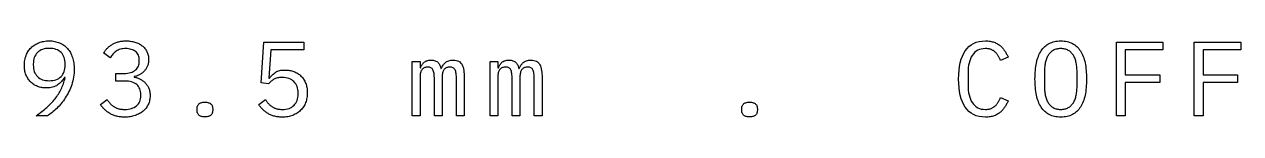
# Model space of a CAD drawing. Header units: metres. Extents: x 0 to 107, y 0 to 94.
# Drawn here: x 29.35 to 54.67, y 16.24 to 17.83 of the extents above; entities that cross this region are included whole.
import ezdxf

# ---------------------------------------------------------------- set-up
doc = ezdxf.new("R2010")
doc.units = ezdxf.units.M
doc.layers.add('ENGRAVE', color=7, linetype='Continuous')

msp = doc.modelspace()

# ---------------------------------------------------------------- linework, layer by layer
at = {"layer": 'ENGRAVE'}
for points in [[(30.256, 16.737), (30.238, 16.704), (30.219, 16.672), (30.199, 16.64), (30.179, 16.61), (30.158, 16.58), (30.136, 16.551), (30.114, 16.523), (30.091, 16.496), (30.068, 16.47), (30.044, 16.445), (30.02, 16.42), (29.996, 16.397), (29.971, 16.375), (29.947, 16.354), (29.923, 16.334), (29.899, 16.315), (29.875, 16.297), (29.851, 16.281), (29.828, 16.265), (29.59, 16.265), (29.621, 16.288), (29.651, 16.31), (29.68, 16.332), (29.708, 16.354), (29.736, 16.376), (29.763, 16.398), (29.788, 16.42), (29.813, 16.441), (29.837, 16.463), (29.861, 16.485), (29.883, 16.507), (29.905, 16.529), (29.927, 16.552), (29.947, 16.574), (29.967, 16.597), (29.986, 16.621), (30.004, 16.644), (30.022, 16.668), (30.039, 16.693), (30.055, 16.717), (30.07, 16.743), (30.085, 16.768), (30.098, 16.794), (30.111, 16.821), (30.124, 16.848), (30.136, 16.876), (30.147, 16.905), (30.158, 16.934), (30.168, 16.965), (30.177, 16.996), (30.186, 17.029), (30.195, 17.062), (30.184, 17.066), (30.169, 17.043), (30.153, 17.021), (30.137, 17), (30.119, 16.98), (30.1, 16.96), (30.08, 16.942), (30.059, 16.925), (30.038, 16.909), (30.015, 16.894), (29.99, 16.881), (29.963, 16.871), (29.935, 16.862), (29.905, 16.855), (29.874, 16.85), (29.84, 16.847), (29.806, 16.846), (29.781, 16.847), (29.756, 16.848), (29.732, 16.851), (29.708, 16.854), (29.686, 16.859), (29.663, 16.865), (29.641, 16.871), (29.62, 16.879), (29.599, 16.888), (29.579, 16.897), (29.56, 16.908), (29.541, 16.919), (29.523, 16.932), (29.506, 16.945), (29.49, 16.959), (29.474, 16.974), (29.46, 16.99), (29.446, 17.006), (29.433, 17.024), (29.421, 17.042), (29.409, 17.061), (29.399, 17.08), (29.389, 17.101), (29.38, 17.122), (29.372, 17.144), (29.365, 17.167), (29.359, 17.191), (29.354, 17.215), (29.351, 17.24), (29.348, 17.266), (29.346, 17.292), (29.346, 17.319), (29.346, 17.347), (29.348, 17.374), (29.351, 17.401), (29.355, 17.427), (29.36, 17.452), (29.366, 17.477), (29.374, 17.501), (29.382, 17.525), (29.392, 17.548), (29.402, 17.57), (29.414, 17.591), (29.426, 17.612), (29.44, 17.631), (29.454, 17.65), (29.47, 17.668), (29.487, 17.685), (29.504, 17.702), (29.522, 17.717), (29.542, 17.732), (29.562, 17.745), (29.583, 17.758), (29.604, 17.769), (29.627, 17.78), (29.65, 17.79), (29.675, 17.799), (29.7, 17.806), (29.725, 17.813), (29.751, 17.818), (29.778, 17.822), (29.806, 17.825), (29.834, 17.827), (29.863, 17.827), (29.893, 17.827), (29.922, 17.825), (29.95, 17.822), (29.978, 17.817), (30.005, 17.811), (30.031, 17.804), (30.056, 17.796), (30.081, 17.787), (30.104, 17.776), (30.127, 17.764), (30.149, 17.751), (30.17, 17.737), (30.19, 17.722), (30.209, 17.706), (30.227, 17.688), (30.244, 17.67), (30.261, 17.651), (30.276, 17.63), (30.29, 17.608), (30.304, 17.586), (30.316, 17.562), (30.328, 17.537), (30.338, 17.511), (30.348, 17.484), (30.356, 17.456), (30.364, 17.428), (30.37, 17.398), (30.375, 17.368), (30.379, 17.336), (30.382, 17.304), (30.384, 17.271), (30.384, 17.238), (30.383, 17.195), (30.381, 17.153), (30.377, 17.112), (30.371, 17.071), (30.364, 17.031), (30.355, 16.992), (30.345, 16.953), (30.332, 16.915), (30.319, 16.878), (30.305, 16.842), (30.29, 16.806), (30.273, 16.771), (30.256, 16.737)], [(31.729, 17.327), (31.735, 17.351), (31.739, 17.378), (31.74, 17.405), (31.74, 17.42), (31.739, 17.45), (31.735, 17.478), (31.729, 17.504), (31.721, 17.528), (31.71, 17.55), (31.696, 17.571), (31.68, 17.589), (31.662, 17.605), (31.642, 17.62), (31.62, 17.632), (31.597, 17.643), (31.572, 17.651), (31.546, 17.658), (31.518, 17.663), (31.489, 17.666), (31.459, 17.667), (31.428, 17.666), (31.4, 17.663), (31.373, 17.659), (31.347, 17.653), (31.323, 17.646), (31.3, 17.636), (31.279, 17.626), (31.259, 17.613), (31.241, 17.599), (31.223, 17.584), (31.206, 17.568), (31.19, 17.55), (31.175, 17.532), (31.161, 17.513), (31.148, 17.492), (31.135, 17.471), (30.997, 17.577), (31.004, 17.588), (31.012, 17.6), (31.02, 17.611), (31.028, 17.622), (31.037, 17.634), (31.047, 17.645), (31.057, 17.657), (31.067, 17.668), (31.078, 17.679), (31.089, 17.69), (31.1, 17.7), (31.112, 17.71), (31.125, 17.72), (31.138, 17.73), (31.151, 17.739), (31.165, 17.748), (31.179, 17.757), (31.194, 17.765), (31.209, 17.773), (31.225, 17.78), (31.242, 17.787), (31.259, 17.794), (31.277, 17.8), (31.295, 17.805), (31.313, 17.811), (31.333, 17.815), (31.353, 17.819), (31.374, 17.822), (31.395, 17.824), (31.417, 17.826), (31.44, 17.827), (31.463, 17.827), (31.488, 17.827), (31.512, 17.826), (31.535, 17.824), (31.559, 17.821), (31.582, 17.817), (31.604, 17.813), (31.626, 17.808), (31.648, 17.802), (31.669, 17.795), (31.689, 17.788), (31.709, 17.78), (31.728, 17.771), (31.746, 17.761), (31.764, 17.751), (31.781, 17.739), (31.797, 17.727), (31.813, 17.715), (31.828, 17.701), (31.841, 17.687), (31.854, 17.672), (31.866, 17.656), (31.878, 17.64), (31.888, 17.623), (31.897, 17.605), (31.906, 17.587), (31.913, 17.568), (31.92, 17.548), (31.925, 17.528), (31.929, 17.507), (31.931, 17.485), (31.933, 17.463), (31.934, 17.44), (31.933, 17.422), (31.932, 17.404), (31.931, 17.386), (31.928, 17.369), (31.925, 17.353), (31.921, 17.337), (31.916, 17.321), (31.911, 17.306), (31.905, 17.291), (31.898, 17.277), (31.891, 17.264), (31.883, 17.25), (31.875, 17.238), (31.866, 17.226), (31.857, 17.214), (31.847, 17.203), (31.836, 17.192), (31.826, 17.181), (31.814, 17.171), (31.803, 17.162), (31.79, 17.153), (31.778, 17.144), (31.765, 17.136), (31.751, 17.128), (31.737, 17.12), (31.723, 17.113), (31.709, 17.107), (31.695, 17.101), (31.68, 17.095), (31.665, 17.09), (31.65, 17.086), (31.635, 17.082), (31.635, 17.073), (31.65, 17.069), (31.666, 17.065), (31.682, 17.061), (31.697, 17.055), (31.713, 17.05), (31.728, 17.044), (31.743, 17.037), (31.758, 17.03), (31.772, 17.022), (31.787, 17.014), (31.8, 17.005), (31.814, 16.996), (31.827, 16.986), (31.839, 16.975), (31.852, 16.964), (31.863, 16.953), (31.875, 16.941), (31.885, 16.928), (31.895, 16.915), (31.905, 16.901), (31.914, 16.886), (31.922, 16.871), (31.93, 16.855), (31.937, 16.838), (31.944, 16.821), (31.949, 16.804), (31.954, 16.786), (31.958, 16.767), (31.961, 16.747), (31.963, 16.727), (31.964, 16.707), (31.965, 16.686), (31.964, 16.661), (31.962, 16.637), (31.959, 16.614), (31.955, 16.591), (31.95, 16.568), (31.943, 16.546), (31.935, 16.525), (31.926, 16.504), (31.916, 16.484), (31.905, 16.464), (31.893, 16.446), (31.88, 16.428), (31.866, 16.41), (31.851, 16.394), (31.835, 16.378), (31.818, 16.363), (31.8, 16.349), (31.782, 16.336), (31.762, 16.323), (31.742, 16.311), (31.72, 16.3), (31.698, 16.29), (31.675, 16.281), (31.651, 16.272), (31.626, 16.264), (31.601, 16.258), (31.575, 16.252), (31.548, 16.247), (31.521, 16.244), (31.492, 16.241), (31.464, 16.239), (31.434, 16.239), (31.409, 16.239), (31.385, 16.24), (31.362, 16.242), (31.339, 16.244), (31.317, 16.248), (31.296, 16.251), (31.275, 16.256), (31.255, 16.261), (31.236, 16.267), (31.217, 16.273), (31.199, 16.28), (31.181, 16.287), (31.164, 16.294), (31.148, 16.303), (31.132, 16.311), (31.116, 16.32), (31.102, 16.33), (31.087, 16.34), (31.073, 16.35), (31.06, 16.36), (31.047, 16.371), (31.034, 16.381), (31.022, 16.393), (31.011, 16.404), (31, 16.416), (30.989, 16.427), (30.978, 16.439), (30.968, 16.451), (30.958, 16.463), (30.949, 16.476), (30.94, 16.488), (30.931, 16.501), (31.069, 16.606), (31.077, 16.595), (31.085, 16.584), (31.093, 16.573), (31.101, 16.562), (31.109, 16.552), (31.117, 16.542), (31.125, 16.532), (31.133, 16.523), (31.141, 16.514), (31.15, 16.505), (31.159, 16.496), (31.168, 16.488), (31.178, 16.48), (31.188, 16.472), (31.198, 16.465), (31.209, 16.458), (31.22, 16.451), (31.231, 16.445), (31.243, 16.439), (31.255, 16.433), (31.267, 16.428), (31.28, 16.423), (31.293, 16.419), (31.307, 16.415), (31.321, 16.411), (31.335, 16.408), (31.35, 16.406), (31.366, 16.403), (31.382, 16.402), (31.399, 16.401), (31.416, 16.4), (31.434, 16.4), (31.474, 16.401), (31.511, 16.404), (31.546, 16.41), (31.578, 16.418), (31.608, 16.429), (31.636, 16.442), (31.661, 16.457), (31.684, 16.474), (31.704, 16.494), (31.722, 16.516), (31.737, 16.539), (31.749, 16.565), (31.759, 16.593), (31.766, 16.622), (31.77, 16.654), (31.771, 16.688), (31.771, 16.705), (31.77, 16.739), (31.766, 16.77), (31.759, 16.799), (31.75, 16.826), (31.738, 16.852), (31.723, 16.875), (31.706, 16.897), (31.686, 16.917), (31.664, 16.934), (31.639, 16.949), (31.611, 16.962), (31.58, 16.973), (31.547, 16.981), (31.512, 16.987), (31.473, 16.99), (31.432, 16.991), (31.25, 16.991), (31.25, 17.15), (31.419, 17.15), (31.458, 17.151), (31.494, 17.154), (31.528, 17.16), (31.559, 17.168), (31.588, 17.178), (31.615, 17.19), (31.639, 17.205), (31.66, 17.221), (31.679, 17.24), (31.695, 17.26), (31.709, 17.281), (31.72, 17.303), (31.729, 17.327)], [(34.58, 17.175), (34.598, 17.186), (34.618, 17.195), (34.64, 17.203), (34.663, 17.209), (34.688, 17.214), (34.715, 17.217), (34.743, 17.219), (34.773, 17.22), (34.798, 17.22), (34.823, 17.218), (34.847, 17.216), (34.87, 17.212), (34.893, 17.208), (34.916, 17.202), (34.938, 17.196), (34.959, 17.188), (34.98, 17.18), (35, 17.17), (35.02, 17.16), (35.038, 17.149), (35.056, 17.137), (35.073, 17.124), (35.09, 17.11), (35.106, 17.095), (35.121, 17.079), (35.135, 17.062), (35.148, 17.045), (35.161, 17.027), (35.172, 17.008), (35.183, 16.988), (35.193, 16.968), (35.202, 16.946), (35.211, 16.924), (35.218, 16.901), (35.224, 16.878), (35.229, 16.853), (35.233, 16.828), (35.235, 16.802), (35.237, 16.775), (35.238, 16.747), (35.237, 16.719), (35.235, 16.692), (35.233, 16.666), (35.229, 16.64), (35.224, 16.614), (35.218, 16.589), (35.211, 16.565), (35.202, 16.541), (35.193, 16.519), (35.183, 16.496), (35.171, 16.475), (35.159, 16.455), (35.145, 16.435), (35.131, 16.416), (35.115, 16.398), (35.099, 16.381), (35.081, 16.365), (35.063, 16.349), (35.044, 16.335), (35.024, 16.321), (35.003, 16.309), (34.981, 16.297), (34.958, 16.286), (34.934, 16.276), (34.909, 16.268), (34.884, 16.26), (34.858, 16.254), (34.831, 16.248), (34.803, 16.244), (34.774, 16.241), (34.744, 16.24), (34.714, 16.239), (34.69, 16.239), (34.667, 16.24), (34.644, 16.242), (34.622, 16.244), (34.601, 16.248), (34.581, 16.251), (34.561, 16.256), (34.541, 16.261), (34.523, 16.267), (34.504, 16.273), (34.487, 16.28), (34.47, 16.287), (34.453, 16.294), (34.437, 16.303), (34.422, 16.311), (34.407, 16.32), (34.393, 16.33), (34.379, 16.34), (34.365, 16.35), (34.352, 16.36), (34.34, 16.371), (34.328, 16.381), (34.316, 16.393), (34.305, 16.404), (34.294, 16.416), (34.283, 16.427), (34.273, 16.439), (34.263, 16.451), (34.253, 16.463), (34.244, 16.476), (34.234, 16.488), (34.226, 16.501), (34.364, 16.606), (34.372, 16.595), (34.38, 16.584), (34.387, 16.573), (34.395, 16.562), (34.403, 16.552), (34.411, 16.542), (34.419, 16.532), (34.427, 16.523), (34.435, 16.514), (34.443, 16.505), (34.452, 16.496), (34.461, 16.488), (34.471, 16.48), (34.48, 16.472), (34.49, 16.465), (34.501, 16.458), (34.511, 16.451), (34.522, 16.445), (34.533, 16.439), (34.545, 16.433), (34.557, 16.428), (34.569, 16.423), (34.582, 16.419), (34.595, 16.415), (34.609, 16.411), (34.623, 16.408), (34.637, 16.406), (34.652, 16.403), (34.668, 16.402), (34.684, 16.401), (34.701, 16.4), (34.718, 16.4), (34.757, 16.401), (34.793, 16.405), (34.827, 16.412), (34.858, 16.421), (34.888, 16.433), (34.915, 16.448), (34.939, 16.465), (34.961, 16.485), (34.981, 16.508), (34.999, 16.532), (35.013, 16.559), (35.025, 16.588), (35.034, 16.618), (35.041, 16.651), (35.045, 16.686), (35.046, 16.723), (35.046, 16.741), (35.045, 16.777), (35.041, 16.812), (35.034, 16.845), (35.025, 16.876), (35.013, 16.905), (34.998, 16.931), (34.98, 16.956), (34.96, 16.978), (34.938, 16.998), (34.913, 17.016), (34.885, 17.03), (34.856, 17.043), (34.824, 17.052), (34.79, 17.059), (34.753, 17.063), (34.714, 17.064), (34.687, 17.063), (34.662, 17.062), (34.638, 17.059), (34.616, 17.055), (34.596, 17.049), (34.577, 17.043), (34.559, 17.035), (34.543, 17.027), (34.528, 17.017), (34.514, 17.007), (34.499, 16.996), (34.485, 16.985), (34.472, 16.973), (34.458, 16.961), (34.445, 16.948), (34.432, 16.934), (34.276, 16.956), (34.331, 17.801), (35.167, 17.801), (35.167, 17.64), (34.481, 17.64), (34.437, 17.053), (34.452, 17.053), (34.467, 17.072), (34.482, 17.089), (34.497, 17.106), (34.513, 17.122), (34.529, 17.137), (34.545, 17.151), (34.562, 17.163), (34.58, 17.175)], [(48.833, 16.693), (48.818, 16.77), (48.808, 16.852), (48.801, 16.94), (48.799, 17.033), (48.801, 17.127), (48.808, 17.214), (48.818, 17.297), (48.833, 17.373), (48.853, 17.444), (48.876, 17.509), (48.904, 17.569), (48.936, 17.623), (48.973, 17.671), (49.014, 17.712), (49.06, 17.747), (49.11, 17.776), (49.165, 17.799), (49.224, 17.815), (49.287, 17.824), (49.356, 17.827), (49.382, 17.827), (49.407, 17.826), (49.431, 17.823), (49.454, 17.82), (49.476, 17.816), (49.498, 17.811), (49.518, 17.805), (49.538, 17.799), (49.557, 17.791), (49.575, 17.783), (49.593, 17.775), (49.61, 17.765), (49.626, 17.755), (49.641, 17.745), (49.656, 17.734), (49.67, 17.722), (49.684, 17.709), (49.697, 17.697), (49.709, 17.684), (49.721, 17.67), (49.732, 17.657), (49.743, 17.642), (49.753, 17.628), (49.763, 17.613), (49.772, 17.598), (49.781, 17.583), (49.789, 17.567), (49.798, 17.552), (49.806, 17.537), (49.814, 17.522), (49.821, 17.506), (49.829, 17.491), (49.67, 17.418), (49.665, 17.431), (49.66, 17.443), (49.654, 17.455), (49.649, 17.467), (49.643, 17.479), (49.637, 17.491), (49.63, 17.503), (49.624, 17.514), (49.617, 17.525), (49.61, 17.536), (49.603, 17.546), (49.595, 17.556), (49.587, 17.566), (49.579, 17.575), (49.57, 17.584), (49.561, 17.593), (49.552, 17.601), (49.542, 17.609), (49.532, 17.617), (49.522, 17.624), (49.511, 17.63), (49.499, 17.636), (49.488, 17.642), (49.475, 17.647), (49.463, 17.652), (49.449, 17.656), (49.435, 17.659), (49.421, 17.662), (49.405, 17.664), (49.389, 17.666), (49.373, 17.666), (49.356, 17.667), (49.311, 17.665), (49.27, 17.658), (49.232, 17.647), (49.196, 17.632), (49.164, 17.613), (49.134, 17.589), (49.108, 17.561), (49.084, 17.528), (49.063, 17.492), (49.045, 17.453), (49.03, 17.411), (49.017, 17.366), (49.007, 17.319), (49, 17.268), (48.996, 17.215), (48.995, 17.159), (48.995, 16.908), (48.996, 16.851), (49, 16.798), (49.007, 16.748), (49.017, 16.7), (49.03, 16.655), (49.045, 16.613), (49.063, 16.574), (49.084, 16.538), (49.108, 16.506), (49.134, 16.478), (49.164, 16.454), (49.196, 16.434), (49.232, 16.419), (49.27, 16.408), (49.311, 16.402), (49.356, 16.4), (49.373, 16.4), (49.389, 16.401), (49.405, 16.402), (49.421, 16.405), (49.435, 16.407), (49.449, 16.411), (49.463, 16.415), (49.475, 16.419), (49.488, 16.425), (49.499, 16.43), (49.511, 16.436), (49.522, 16.443), (49.532, 16.45), (49.542, 16.457), (49.552, 16.465), (49.561, 16.473), (49.57, 16.482), (49.579, 16.491), (49.587, 16.5), (49.595, 16.51), (49.603, 16.52), (49.61, 16.531), (49.617, 16.541), (49.624, 16.552), (49.63, 16.564), (49.637, 16.575), (49.643, 16.587), (49.649, 16.599), (49.654, 16.611), (49.66, 16.623), (49.665, 16.636), (49.67, 16.648), (49.829, 16.576), (49.821, 16.56), (49.814, 16.544), (49.806, 16.528), (49.798, 16.513), (49.789, 16.498), (49.781, 16.482), (49.772, 16.467), (49.763, 16.452), (49.753, 16.438), (49.743, 16.423), (49.732, 16.409), (49.721, 16.396), (49.709, 16.382), (49.697, 16.369), (49.684, 16.357), (49.67, 16.345), (49.656, 16.333), (49.641, 16.322), (49.626, 16.311), (49.61, 16.301), (49.593, 16.292), (49.575, 16.283), (49.557, 16.275), (49.538, 16.268), (49.518, 16.261), (49.498, 16.255), (49.476, 16.25), (49.454, 16.246), (49.431, 16.243), (49.407, 16.241), (49.382, 16.239), (49.356, 16.239), (49.287, 16.242), (49.224, 16.252), (49.165, 16.268), (49.11, 16.29), (49.06, 16.319), (49.014, 16.354), (48.973, 16.396), (48.936, 16.444), (48.904, 16.498), (48.876, 16.557), (48.853, 16.622), (48.833, 16.693)], [(50.57, 16.379), (50.551, 16.4), (50.533, 16.423), (50.516, 16.448), (50.5, 16.474), (50.485, 16.501), (50.471, 16.53), (50.459, 16.561), (50.447, 16.593), (50.437, 16.626), (50.427, 16.66), (50.419, 16.697), (50.412, 16.734), (50.405, 16.773), (50.4, 16.813), (50.396, 16.854), (50.392, 16.897), (50.39, 16.941), (50.389, 16.987), (50.388, 17.033), (50.389, 17.079), (50.39, 17.124), (50.392, 17.168), (50.396, 17.211), (50.4, 17.252), (50.405, 17.292), (50.412, 17.331), (50.419, 17.369), (50.427, 17.405), (50.437, 17.44), (50.447, 17.473), (50.459, 17.505), (50.471, 17.536), (50.485, 17.565), (50.5, 17.592), (50.516, 17.618), (50.533, 17.643), (50.551, 17.666), (50.57, 17.688), (50.591, 17.708), (50.612, 17.726), (50.635, 17.744), (50.658, 17.759), (50.683, 17.773), (50.709, 17.786), (50.736, 17.797), (50.764, 17.806), (50.794, 17.814), (50.825, 17.82), (50.857, 17.824), (50.89, 17.827), (50.925, 17.827), (50.96, 17.827), (50.993, 17.824), (51.025, 17.82), (51.056, 17.814), (51.085, 17.806), (51.114, 17.797), (51.141, 17.786), (51.167, 17.773), (51.192, 17.759), (51.215, 17.744), (51.238, 17.726), (51.259, 17.708), (51.28, 17.688), (51.299, 17.666), (51.317, 17.643), (51.334, 17.618), (51.35, 17.592), (51.365, 17.565), (51.379, 17.536), (51.391, 17.505), (51.403, 17.473), (51.413, 17.44), (51.423, 17.405), (51.431, 17.369), (51.438, 17.331), (51.444, 17.292), (51.45, 17.252), (51.454, 17.211), (51.457, 17.168), (51.46, 17.124), (51.461, 17.079), (51.462, 17.033), (51.461, 16.987), (51.46, 16.941), (51.457, 16.897), (51.454, 16.854), (51.45, 16.813), (51.444, 16.773), (51.438, 16.734), (51.431, 16.697), (51.423, 16.66), (51.413, 16.626), (51.403, 16.593), (51.391, 16.561), (51.379, 16.53), (51.365, 16.501), (51.35, 16.474), (51.334, 16.448), (51.317, 16.423), (51.299, 16.4), (51.28, 16.379), (51.259, 16.359), (51.238, 16.34), (51.215, 16.323), (51.192, 16.307), (51.167, 16.293), (51.141, 16.28), (51.114, 16.269), (51.085, 16.26), (51.056, 16.252), (51.025, 16.247), (50.993, 16.242), (50.96, 16.24), (50.925, 16.239), (50.89, 16.24), (50.857, 16.242), (50.825, 16.247), (50.794, 16.252), (50.764, 16.26), (50.736, 16.269), (50.709, 16.28), (50.683, 16.293), (50.658, 16.307), (50.635, 16.323), (50.612, 16.34), (50.591, 16.359), (50.57, 16.379)], [(53.051, 17.801), (53.051, 17.64), (52.268, 17.64), (52.268, 17.123), (52.985, 17.123), (52.985, 16.963), (52.268, 16.963), (52.268, 16.265), (52.083, 16.265), (52.083, 17.801), (53.051, 17.801)], [(54.671, 17.64), (53.888, 17.64), (53.888, 17.123), (54.605, 17.123), (54.605, 16.963), (53.888, 16.963), (53.888, 16.265), (53.703, 16.265), (53.703, 17.801), (54.671, 17.801), (54.671, 17.64)], [(30.185, 17.219), (30.192, 17.252), (30.196, 17.288), (30.197, 17.326), (30.197, 17.343), (30.196, 17.381), (30.192, 17.417), (30.185, 17.451), (30.175, 17.482), (30.163, 17.511), (30.148, 17.538), (30.131, 17.563), (30.11, 17.585), (30.087, 17.605), (30.062, 17.623), (30.035, 17.638), (30.005, 17.65), (29.974, 17.659), (29.94, 17.666), (29.903, 17.67), (29.865, 17.671), (29.826, 17.67), (29.79, 17.666), (29.756, 17.659), (29.724, 17.65), (29.695, 17.638), (29.668, 17.623), (29.643, 17.605), (29.62, 17.585), (29.599, 17.563), (29.582, 17.538), (29.567, 17.511), (29.554, 17.482), (29.545, 17.451), (29.538, 17.417), (29.534, 17.381), (29.533, 17.343), (29.533, 17.326), (29.534, 17.288), (29.538, 17.252), (29.545, 17.219), (29.554, 17.187), (29.567, 17.158), (29.582, 17.131), (29.599, 17.106), (29.62, 17.084), (29.643, 17.064), (29.668, 17.046), (29.695, 17.031), (29.724, 17.019), (29.756, 17.01), (29.79, 17.003), (29.826, 16.999), (29.865, 16.998), (29.903, 16.999), (29.94, 17.003), (29.974, 17.01), (30.005, 17.019), (30.035, 17.031), (30.062, 17.046), (30.087, 17.064), (30.11, 17.084), (30.131, 17.106), (30.148, 17.131), (30.163, 17.158), (30.175, 17.187), (30.185, 17.219)], [(51.152, 16.493), (51.164, 16.507), (51.176, 16.522), (51.187, 16.538), (51.197, 16.555), (51.206, 16.573), (51.215, 16.592), (51.223, 16.611), (51.23, 16.631), (51.236, 16.653), (51.242, 16.675), (51.247, 16.698), (51.252, 16.721), (51.255, 16.746), (51.259, 16.771), (51.261, 16.797), (51.263, 16.824), (51.265, 16.851), (51.266, 16.879), (51.266, 16.908), (51.266, 17.159), (51.266, 17.187), (51.265, 17.215), (51.263, 17.242), (51.261, 17.268), (51.259, 17.294), (51.255, 17.319), (51.252, 17.344), (51.247, 17.368), (51.242, 17.391), (51.236, 17.413), (51.23, 17.434), (51.223, 17.455), (51.215, 17.475), (51.206, 17.493), (51.197, 17.511), (51.187, 17.528), (51.176, 17.544), (51.164, 17.559), (51.152, 17.573), (51.139, 17.587), (51.126, 17.599), (51.112, 17.61), (51.097, 17.621), (51.081, 17.63), (51.065, 17.639), (51.047, 17.646), (51.029, 17.653), (51.01, 17.658), (50.99, 17.662), (50.969, 17.665), (50.948, 17.666), (50.925, 17.667), (50.902, 17.666), (50.881, 17.665), (50.86, 17.662), (50.84, 17.658), (50.821, 17.653), (50.802, 17.646), (50.785, 17.639), (50.769, 17.63), (50.753, 17.621), (50.738, 17.61), (50.724, 17.599), (50.71, 17.587), (50.698, 17.573), (50.685, 17.559), (50.674, 17.544), (50.663, 17.528), (50.653, 17.511), (50.644, 17.493), (50.635, 17.475), (50.627, 17.455), (50.62, 17.434), (50.613, 17.413), (50.608, 17.391), (50.603, 17.368), (50.598, 17.344), (50.594, 17.319), (50.591, 17.294), (50.589, 17.268), (50.587, 17.242), (50.585, 17.215), (50.584, 17.187), (50.584, 17.159), (50.584, 16.908), (50.584, 16.879), (50.585, 16.851), (50.587, 16.824), (50.589, 16.797), (50.591, 16.771), (50.594, 16.746), (50.598, 16.721), (50.603, 16.698), (50.608, 16.675), (50.613, 16.653), (50.62, 16.631), (50.627, 16.611), (50.635, 16.592), (50.644, 16.573), (50.653, 16.555), (50.663, 16.538), (50.674, 16.522), (50.685, 16.507), (50.698, 16.493), (50.71, 16.48), (50.724, 16.467), (50.738, 16.456), (50.753, 16.445), (50.769, 16.436), (50.785, 16.427), (50.802, 16.42), (50.821, 16.414), (50.84, 16.409), (50.86, 16.405), (50.881, 16.402), (50.902, 16.4), (50.925, 16.4), (50.948, 16.4), (50.969, 16.402), (50.99, 16.405), (51.01, 16.409), (51.029, 16.414), (51.047, 16.42), (51.065, 16.427), (51.081, 16.436), (51.097, 16.445), (51.112, 16.456), (51.126, 16.467), (51.139, 16.48), (51.152, 16.493)], [(37.67, 17.381), (37.683, 17.392), (37.697, 17.401), (37.713, 17.409), (37.73, 17.415), (37.749, 17.42), (37.769, 17.424), (37.79, 17.426), (37.813, 17.427), (37.837, 17.426), (37.859, 17.424), (37.88, 17.42), (37.9, 17.415), (37.917, 17.408), (37.933, 17.399), (37.948, 17.389), (37.961, 17.377), (37.972, 17.365), (37.982, 17.351), (37.992, 17.336), (38, 17.321), (38.006, 17.304), (38.012, 17.287), (38.017, 17.268), (38.02, 17.249), (38.027, 17.249), (38.035, 17.268), (38.044, 17.286), (38.053, 17.303), (38.064, 17.319), (38.075, 17.335), (38.088, 17.349), (38.101, 17.363), (38.115, 17.376), (38.13, 17.388), (38.146, 17.399), (38.164, 17.407), (38.183, 17.414), (38.203, 17.42), (38.225, 17.424), (38.248, 17.426), (38.273, 17.427), (38.306, 17.425), (38.337, 17.421), (38.364, 17.413), (38.389, 17.403), (38.411, 17.389), (38.43, 17.373), (38.446, 17.353), (38.459, 17.33), (38.47, 17.305), (38.48, 17.277), (38.488, 17.246), (38.494, 17.212), (38.5, 17.177), (38.503, 17.138), (38.505, 17.097), (38.506, 17.053), (38.506, 16.265), (38.343, 16.265), (38.343, 17.024), (38.343, 17.059), (38.342, 17.091), (38.339, 17.121), (38.336, 17.147), (38.332, 17.171), (38.327, 17.192), (38.321, 17.21), (38.314, 17.226), (38.305, 17.239), (38.296, 17.25), (38.284, 17.26), (38.272, 17.268), (38.257, 17.274), (38.241, 17.278), (38.224, 17.281), (38.205, 17.282), (38.188, 17.281), (38.171, 17.279), (38.156, 17.275), (38.141, 17.27), (38.127, 17.264), (38.114, 17.256), (38.102, 17.247), (38.09, 17.237), (38.08, 17.225), (38.071, 17.211), (38.064, 17.196), (38.057, 17.18), (38.053, 17.162), (38.049, 17.142), (38.047, 17.122), (38.046, 17.099), (38.046, 16.265), (37.884, 16.265), (37.884, 17.024), (37.883, 17.059), (37.882, 17.091), (37.879, 17.121), (37.876, 17.147), (37.872, 17.171), (37.867, 17.192), (37.861, 17.21), (37.854, 17.226), (37.846, 17.239), (37.836, 17.25), (37.825, 17.26), (37.812, 17.268), (37.798, 17.274), (37.783, 17.278), (37.766, 17.281), (37.747, 17.282), (37.73, 17.281), (37.714, 17.279), (37.698, 17.275), (37.683, 17.27), (37.669, 17.264), (37.656, 17.256), (37.643, 17.247), (37.632, 17.237), (37.621, 17.225), (37.612, 17.211), (37.604, 17.196), (37.598, 17.18), (37.593, 17.162), (37.589, 17.142), (37.587, 17.122), (37.587, 17.099), (37.587, 16.265), (37.424, 16.265), (37.424, 17.401), (37.587, 17.401), (37.587, 17.269), (37.595, 17.269), (37.602, 17.285), (37.61, 17.3), (37.618, 17.315), (37.627, 17.33), (37.637, 17.343), (37.647, 17.356), (37.658, 17.369), (37.67, 17.381)], [(39.29, 17.381), (39.303, 17.392), (39.317, 17.401), (39.333, 17.409), (39.35, 17.415), (39.369, 17.42), (39.389, 17.424), (39.41, 17.426), (39.433, 17.427), (39.457, 17.426), (39.479, 17.424), (39.5, 17.42), (39.52, 17.415), (39.537, 17.408), (39.553, 17.399), (39.568, 17.389), (39.581, 17.377), (39.592, 17.365), (39.602, 17.351), (39.612, 17.336), (39.62, 17.321), (39.626, 17.304), (39.632, 17.287), (39.637, 17.268), (39.64, 17.249), (39.647, 17.249), (39.655, 17.268), (39.664, 17.286), (39.673, 17.303), (39.684, 17.319), (39.695, 17.335), (39.708, 17.349), (39.721, 17.363), (39.735, 17.376), (39.75, 17.388), (39.766, 17.399), (39.784, 17.407), (39.803, 17.414), (39.823, 17.42), (39.845, 17.424), (39.868, 17.426), (39.893, 17.427), (39.926, 17.425), (39.957, 17.421), (39.984, 17.413), (40.009, 17.403), (40.031, 17.389), (40.05, 17.373), (40.066, 17.353), (40.079, 17.33), (40.09, 17.305), (40.1, 17.277), (40.108, 17.246), (40.114, 17.212), (40.12, 17.177), (40.123, 17.138), (40.125, 17.097), (40.126, 17.053), (40.126, 16.265), (39.963, 16.265), (39.963, 17.024), (39.963, 17.059), (39.962, 17.091), (39.959, 17.121), (39.956, 17.147), (39.952, 17.171), (39.947, 17.192), (39.941, 17.21), (39.934, 17.226), (39.925, 17.239), (39.916, 17.25), (39.904, 17.26), (39.892, 17.268), (39.877, 17.274), (39.861, 17.278), (39.844, 17.281), (39.825, 17.282), (39.808, 17.281), (39.791, 17.279), (39.776, 17.275), (39.761, 17.27), (39.747, 17.264), (39.734, 17.256), (39.722, 17.247), (39.71, 17.237), (39.7, 17.225), (39.691, 17.211), (39.684, 17.196), (39.677, 17.18), (39.673, 17.162), (39.669, 17.142), (39.667, 17.122), (39.666, 17.099), (39.666, 16.265), (39.504, 16.265), (39.504, 17.024), (39.503, 17.059), (39.502, 17.091), (39.499, 17.121), (39.496, 17.147), (39.492, 17.171), (39.487, 17.192), (39.481, 17.21), (39.474, 17.226), (39.466, 17.239), (39.456, 17.25), (39.445, 17.26), (39.432, 17.268), (39.418, 17.274), (39.403, 17.278), (39.386, 17.281), (39.367, 17.282), (39.35, 17.281), (39.334, 17.279), (39.318, 17.275), (39.303, 17.27), (39.289, 17.264), (39.276, 17.256), (39.263, 17.247), (39.252, 17.237), (39.241, 17.225), (39.232, 17.211), (39.224, 17.196), (39.218, 17.18), (39.213, 17.162), (39.209, 17.142), (39.207, 17.122), (39.207, 17.099), (39.207, 16.265), (39.044, 16.265), (39.044, 17.401), (39.207, 17.401), (39.207, 17.269), (39.215, 17.269), (39.222, 17.285), (39.23, 17.3), (39.238, 17.315), (39.247, 17.33), (39.257, 17.343), (39.267, 17.356), (39.278, 17.369), (39.29, 17.381)], [(32.951, 16.325), (32.947, 16.337), (32.944, 16.35), (32.943, 16.364), (32.942, 16.378), (32.942, 16.417), (32.943, 16.431), (32.944, 16.445), (32.947, 16.457), (32.951, 16.469), (32.956, 16.481), (32.963, 16.492), (32.97, 16.502), (32.978, 16.512), (32.988, 16.521), (33, 16.528), (33.013, 16.535), (33.028, 16.54), (33.045, 16.544), (33.063, 16.547), (33.083, 16.549), (33.105, 16.549), (33.127, 16.549), (33.147, 16.547), (33.165, 16.544), (33.182, 16.54), (33.197, 16.535), (33.21, 16.528), (33.222, 16.521), (33.231, 16.512), (33.24, 16.502), (33.247, 16.492), (33.254, 16.481), (33.259, 16.469), (33.263, 16.457), (33.265, 16.445), (33.267, 16.431), (33.268, 16.417), (33.268, 16.378), (33.267, 16.364), (33.265, 16.35), (33.263, 16.337), (33.259, 16.325), (33.254, 16.314), (33.247, 16.303), (33.24, 16.293), (33.231, 16.283), (33.222, 16.274), (33.21, 16.267), (33.197, 16.26), (33.182, 16.255), (33.165, 16.251), (33.147, 16.248), (33.127, 16.246), (33.105, 16.246), (33.083, 16.246), (33.063, 16.248), (33.045, 16.251), (33.028, 16.255), (33.013, 16.26), (33, 16.267), (32.988, 16.274), (32.978, 16.283), (32.97, 16.293), (32.963, 16.303), (32.956, 16.314), (32.951, 16.325)], [(44.291, 16.325), (44.287, 16.337), (44.284, 16.35), (44.283, 16.364), (44.282, 16.378), (44.282, 16.417), (44.283, 16.431), (44.284, 16.445), (44.287, 16.457), (44.291, 16.469), (44.296, 16.481), (44.303, 16.492), (44.31, 16.502), (44.318, 16.512), (44.328, 16.521), (44.34, 16.528), (44.353, 16.535), (44.368, 16.54), (44.385, 16.544), (44.403, 16.547), (44.423, 16.549), (44.445, 16.549), (44.467, 16.549), (44.487, 16.547), (44.505, 16.544), (44.522, 16.54), (44.537, 16.535), (44.55, 16.528), (44.562, 16.521), (44.571, 16.512), (44.58, 16.502), (44.587, 16.492), (44.594, 16.481), (44.599, 16.469), (44.603, 16.457), (44.605, 16.445), (44.607, 16.431), (44.608, 16.417), (44.608, 16.378), (44.607, 16.364), (44.605, 16.35), (44.603, 16.337), (44.599, 16.325), (44.594, 16.314), (44.587, 16.303), (44.58, 16.293), (44.571, 16.283), (44.562, 16.274), (44.55, 16.267), (44.537, 16.26), (44.522, 16.255), (44.505, 16.251), (44.487, 16.248), (44.467, 16.246), (44.445, 16.246), (44.423, 16.246), (44.403, 16.248), (44.385, 16.251), (44.368, 16.255), (44.353, 16.26), (44.34, 16.267), (44.328, 16.274), (44.318, 16.283), (44.31, 16.293), (44.303, 16.303), (44.296, 16.314), (44.291, 16.325)]]:
    msp.add_lwpolyline(points, close=True, dxfattribs=at)

doc.saveas('drawing.dxf')
